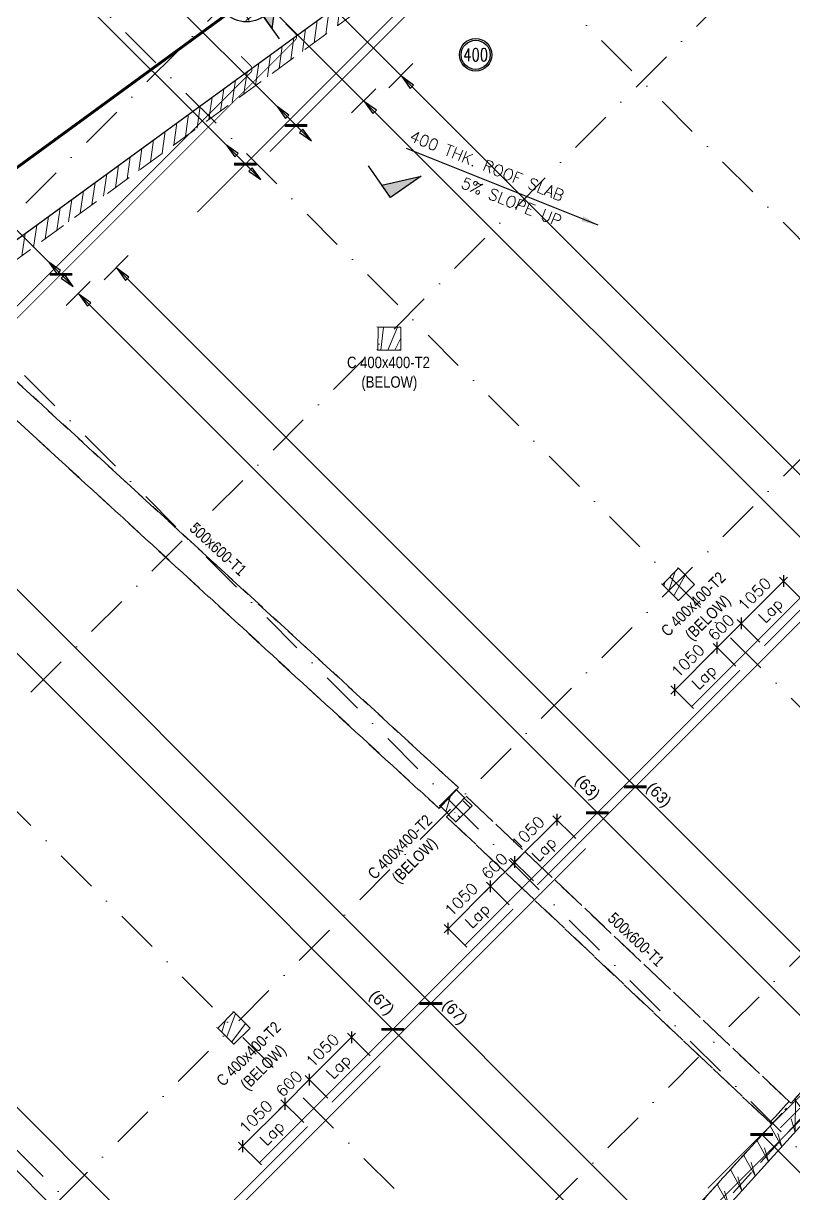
# Model space of a CAD drawing. Extents: x 660761725 to 1323371458, y 2734871439 to 5470067957.
# Drawn here: x 661326949 to 661340450, y 2735047878 to 2735068390 of the extents above; entities that cross this region are included whole.
import ezdxf
from ezdxf.enums import TextEntityAlignment as Align

# ---------------------------------------------------------------- set-up
doc = ezdxf.new("R2010")
doc.units = 0
for name, pattern in [('AXES', [1.95, 1.2, -0.25, 0.25, -0.25]), ('CENTER2', [28.575000000000003, 19.05, -3.175, 3.175, -3.175]), ('Hidden', [714.375, 476.25, -238.125]), ('sbp_axis_short', [10, 5, -2.5, 0, -2.5])]:
    doc.linetypes.add(name, pattern=pattern)
doc.layers.add('A-DETL', color=5, linetype='Continuous', lineweight=9, true_color=0x0000ff)
for name, color, linetype, lineweight in [('A-FLOR-PATT', 7, 'Continuous', 15), ('A-ROOF', 7, 'Continuous', 15), ('A-WALL', 7, 'Continuous', 15), ('S-ARROW', 8, 'Continuous', 13), ('S-BEAM', 7, 'Continuous', 15), ('S-BEAM-IDEN', 2, 'Continuous', 9), ('S-COLS-IDEN', 7, 'Continuous', 9), ('S-GRID', 7, 'Continuous', 9), ('S-MATCH LNE', 5, 'CENTER2', 40)]:
    doc.layers.add(name, color=color, linetype=linetype, lineweight=lineweight)
for name, color, linetype in [('S-AXIS', 20, 'AXES'), ('S-IDEN', 221, 'Continuous'), ('S-LEVEL', 3, 'Continuous'), ('S-RBAR-T16', 201, 'Continuous'), ('S-RBAR-T20', 10, 'Continuous'), ('S-RDIMO', 8, 'Continuous'), ('S-SCEL-INDT', 222, 'Continuous'), ('S-TXT', 3, 'Continuous')]:
    doc.layers.add(name, color=color, linetype=linetype)
doc.styles.add('08437-0000-2-020-000R-0511-00$0$ROMANS', font='ROMANS.shx', dxfattribs={"width": 0.75})
doc.styles.add('Arial Narrow_1', font='ARIALN.TTF', dxfattribs={"height": 199.9999999999998})
doc.styles.add('ROMANS', font='romans.shx')
doc.styles.add('ROMANT', font='romant')
doc.dimstyles.new('S-DIMI-100', dxfattribs={"dimscale": 100, "dimtxt": 2, "dimasz": 1.5, "dimexe": 1, "dimexo": 1, "dimgap": 1, "dimtad": 1, "dimdec": 0, "dimzin": 12, "dimdsep": 46, "dimtxsty": 'ROMANS', "dimblk": 'ARCHTICK', "dimcen": 0.09, "dimdle": 1, "dimclrd": 8, "dimclre": 8, "dimclrt": 4, "dimadec": 0, "dimazin": 3, "dimtfac": 1, "dimtdec": 0, "dimtix": 1, "dimtmove": 1, "dimatfit": 3, "dimtolj": 1, "dimtzin": 0, "dimarcsym": 0})
doc.dimstyles.new('S-DIMI-20', dxfattribs={"dimscale": 20, "dimtxt": 2, "dimasz": 1.5, "dimexe": 1, "dimexo": 1, "dimgap": 1, "dimtad": 1, "dimdec": 0, "dimzin": 12, "dimdsep": 46, "dimtxsty": 'ROMANS', "dimblk": 'ARCHTICK', "dimcen": 0.09, "dimdle": 1, "dimclrd": 8, "dimclre": 8, "dimclrt": 4, "dimadec": 0, "dimazin": 3, "dimtfac": 1, "dimtdec": 0, "dimtix": 1, "dimtmove": 1, "dimatfit": 3, "dimtolj": 1, "dimtzin": 0, "dimarcsym": 0})
pattern_1 = [(74.99999999999999, (0, 0), (-153.3407249233896, 41.08752341002518), [])]

# ---------------------------------------------------------------- blocks, each defined once
blk = doc.blocks.new('I am… All Range.')
at = {"layer": 'S-GRID', "color": 8, "linetype": 'sbp_axis_short', "lineweight": 13, "ltscale": 150}
for p, q in [((662613679.1571203, 2734523360.248725), (662679782.7279356, 2734589463.81954)), ((662618010.1861551, 2734519029.21969), (662684113.7569702, 2734585132.790505)), ((662622712.44625, 2734514326.959595), (662688816.0170653, 2734580430.53041)), ((662627061.1529542, 2734509978.252891), (662693164.7237693, 2734576081.823706)), ((662656650.5753036, 2734569695.938403), (662679193.2130787, 2734547153.300627)), ((662652549.4973798, 2734565594.860479), (662675093.4908426, 2734543051.956323)), ((662638694.7375193, 2734563892.988339), (662667314.0845935, 2734535273.641264)), ((662648660.6112016, 2734561705.974301), (662671204.6017749, 2734539163.067255)), ((662635724.8890384, 2734560923.139858), (662664344.2237372, 2734532303.805159))]:
    blk.add_line(p, q, dxfattribs=at)
blk = doc.blocks.new('*U1143')
at = {"layer": 'S-SCEL-INDT'}
h = blk.add_hatch(color=256, dxfattribs=at)
edge = h.paths.add_edge_path()
edge.add_line((7.000001906104444, 2.263283386128023e-05), (10.50000190576247, 3.394924715394154e-05))
edge.add_line((10.50000190576247, 3.394924715394154e-05), (-2.921335544670001e-05, 9.624999999075953))
edge.add_line((-2.921335544670001e-05, 9.624999999075953), (-10.49999809220753, -3.394923260202631e-05))
edge.add_line((-10.49999809220753, -3.394923260202631e-05), (-6.999998092549504, -2.263281203340739e-05))
edge.add_arc((1.90677747013979e-06, 1.091277068709939e-11), 6.999999999363562, 0.00018525217620890544, 180.0001852521762, ccw=False)
at = {"layer": 'S-SCEL-INDT', "color": 2, "linetype": 'Continuous'}
blk.add_line((-6.999999999228748, 4.272327350918204e-05), (6.999999999228748, -4.272327350918204e-05), dxfattribs=at)
at = {"layer": 'S-SCEL-INDT'}
blk.add_line((13.40845287412958, 4.901550710201263e-05), (7.000001906104444, 2.263283386128023e-05), dxfattribs=at)
blk.add_lwpolyline([(7.000001906104444, 2.263283386128023e-05), (10.50000190576247, 3.394924715394154e-05), (-2.921335544670001e-05, 9.624999999075953), (-10.49999809220753, -3.394923260202631e-05), (-6.999998092549504, -2.263281203340739e-05, -0.9999999999999999)], format="xyb", close=True, dxfattribs=at)
for centre, radius in [((0, 0), 6.999999999370188), ((0, -1.906788384076208e-06), 6.99999999936)]:
    blk.add_circle(centre, radius, dxfattribs=at)
at = {"layer": 'S-SCEL-INDT', "linetype": 'Continuous', "style": 'ROMANT', "flags": 8}
for rotation, p in [(359.9998251523294, (-9.533905540592968e-07, 3.499999999687137)), (0.0001748476705820678, (9.533905540592968e-07, 3.499943417606119))]:
    blk.add_attdef('01', text='', height=4, rotation=rotation, dxfattribs=at).set_placement(p, align=Align.MIDDLE_CENTER)
at = {"layer": 'S-SCEL-INDT', "color": 3, "linetype": 'Continuous', "style": 'ROMANS', "flags": 8}
for rotation, p in [(359.9998251523294, (0, -2.974065839854546)), (0.0001748476705820678, (0, -2.97412474701559))]:
    blk.add_attdef('-', text='', height=2, rotation=rotation, dxfattribs=at).set_placement(p, align=Align.MIDDLE_CENTER)
blk = doc.blocks.new('*U1141')
at = {"layer": 'S-SCEL-INDT'}
blk.add_line((-1.598034076772778e-05, -9.017526509425661), (-4.236298395894313e-05, 0), dxfattribs=at)
blk.add_lwpolyline([(-1.598034251388655e-05, -9.017526509426535), (-2.729673832266011e-05, -5.517526509764139), (8.74998401881464, -9.017498218424205), (-1.598034251388655e-05, -9.017526509426535)], dxfattribs=at)
blk.add_solid([(8.749984018815223, -9.017498218424496), (-1.598034076772778e-05, -9.017526509423043), (4.374978361036412, -7.267512364094754), (-2.729674239717861e-05, -5.517526509763265)], dxfattribs=at)
blk = doc.blocks.new('I am… Limitless.')
at = {"layer": 'S-SCEL-INDT', "xscale": 75.00000000000088, "yscale": 75.00000000000088, "zscale": 75.00000000000088, "rotation": 34.99983223508811}
blk.add_blockref('*U1141', (662370656.8808849, 2734562197.105695), dxfattribs=at)
at = {"layer": 'S-TXT', "color": 134}
ref = blk.add_blockref('*U1143', (662368520.6147155, 2734565246.78983), dxfattribs=dict(at, xscale=75.00000000000003, yscale=75.00000000000003, zscale=75.00000000000003, rotation=304.9491279412351))
ref.add_attrib('-', '0502564', dxfattribs={"layer": 'S-SCEL-INDT', "color": 3, "linetype": 'Continuous', "height": 150, "rotation": 304.9492993235597, "style": 'ROMANS'}).set_placement((662368337.7816628, 2734565119.010525), align=Align.MIDDLE_CENTER)
ref.add_attrib('01', '5', dxfattribs={"layer": 'S-SCEL-INDT', "linetype": 'Continuous', "height": 300.0000000000001, "rotation": 304.9492993235597, "style": 'ROMANT'}).set_placement((662368735.7722884, 2734565397.160176), align=Align.MIDDLE_CENTER)
blk = doc.blocks.new('*U89')
at = {"layer": 'S-IDEN', "color": 8}
for radius in [3.8, 3.4]:
    blk.add_circle((0, 0), radius, dxfattribs=at)
at = {"layer": 'S-IDEN', "color": 4, "style": '08437-0000-2-020-000R-0511-00$0$ROMANS', "width": 0.75, "flags": 8}
blk.add_attdef('100', text='', height=3, dxfattribs=at).set_placement((0, 0), align=Align.MIDDLE_CENTER)
blk = doc.blocks.new('_ARCHTICK')
at = {"color": 0, "linetype": 'ByBlock', "const_width": 0.15}
blk.add_lwpolyline([(-0.5, -0.5), (0.5, 0.5)], dxfattribs=at)
blk = doc.blocks.new('*D147')
at = {"layer": 'S-RBAR-T16', "color": 8, "lineweight": -2, "transparency": 16777216}
for p, q in [((661332772.7271239, 2735050689.270722), (661331888.843424, 2735049805.387469)), ((661333029.103955, 2735050291.472369), (661332631.3057677, 2735050689.270758)), ((661332286.6418351, 2735049549.010249), (661331888.8434597, 2735049946.808825))]:
    blk.add_line(p, q, dxfattribs=at)
at = {"layer": 'S-RBAR-T16', "color": 8, "lineweight": -2, "transparency": 16777216, "xscale": 150, "yscale": 150, "zscale": 150}
for p, rotation in [((661332702.0164279, 2735050618.560061), 44.99998551098074), ((661331959.55412, 2735049876.098129), 224.9999855109808)]:
    blk.add_blockref('_ARCHTICK', p, dxfattribs=dict(at, rotation=rotation))
at = {"layer": 'S-RBAR-T16', "color": 4, "transparency": 16777216, "char_height": 200, "attachment_point": 5, "rotation": 44.999985510980764, "style": 'ROMANS'}
for s, insert in [('\\A1;1050', (661332189.3639535, 2735050388.750488)), ('\\A1;Lap', (661332495.7768145, 2735050082.337471))]:
    blk.add_mtext(s, dxfattribs=dict(at, insert=insert))
blk = doc.blocks.new('*D148')
at = {"layer": 'S-RBAR-T16', "color": 8, "lineweight": -2, "transparency": 16777216}
for p, q in [((661331606.0009364, 2735049522.544532), (661330722.117236, 2735048638.661279)), ((661331862.3777668, 2735049124.74618), (661331464.57958, 2735049522.544567)), ((661331119.915647, 2735048382.284059), (661330722.1172718, 2735048780.082635))]:
    blk.add_line(p, q, dxfattribs=at)
at = {"layer": 'S-RBAR-T16', "color": 8, "lineweight": -2, "transparency": 16777216, "xscale": 150, "yscale": 150, "zscale": 150}
for p, rotation in [((661331535.2902402, 2735049451.833871), 44.99998551098074), ((661330792.827932, 2735048709.371939), 224.9999855109808)]:
    blk.add_blockref('_ARCHTICK', p, dxfattribs=dict(at, rotation=rotation))
at = {"layer": 'S-RBAR-T16', "color": 4, "transparency": 16777216, "char_height": 200, "attachment_point": 5, "rotation": 44.999985510980764, "style": 'ROMANS'}
for s, insert in [('\\A1;1050', (661331022.6377658, 2735049222.024298)), ('\\A1;Lap', (661331329.0506268, 2735048915.611281))]:
    blk.add_mtext(s, dxfattribs=dict(at, insert=insert))
blk = doc.blocks.new('*D149')
at = {"layer": 'S-RBAR-T16', "color": 8, "lineweight": -2, "transparency": 16777216}
for p, q in [((661332286.6418351, 2735049549.010249), (661331888.8435671, 2735049946.808718)), ((661331959.5542274, 2735049876.098022), (661332065.6202714, 2735049982.164012)), ((661331959.5542274, 2735049876.098022), (661331535.2900512, 2735049451.83406)), ((661331862.3777668, 2735049124.74618), (661331464.579391, 2735049522.544756)), ((661331535.2900512, 2735049451.83406), (661331429.2240074, 2735049345.76807))]:
    blk.add_line(p, q, dxfattribs=at)
at = {"layer": 'S-RBAR-T16', "color": 8, "lineweight": -2, "transparency": 16777216, "xscale": 150, "yscale": 150, "zscale": 150}
for p, rotation in [((661331959.5542274, 2735049876.098022), 224.9999855109808), ((661331535.2900512, 2735049451.83406), 44.99998551098076)]:
    blk.add_blockref('_ARCHTICK', p, dxfattribs=dict(at, rotation=rotation))
at = {"layer": 'S-RBAR-T16', "color": 4, "transparency": 16777216, "insert": (661331606.000819, 2735049805.387433), "char_height": 200, "attachment_point": 5, "rotation": 44.999985510980764, "style": 'ROMANS'}
blk.add_mtext('\\A1;600', dxfattribs=at)
blk = doc.blocks.new('*D169')
at = {"layer": 'S-RBAR-T16', "color": 8, "lineweight": -2, "transparency": 16777216}
for p, q in [((661336373.7899202, 2735054501.89228), (661335489.9062198, 2735053618.009027)), ((661336630.1667514, 2735054104.093927), (661336232.3685639, 2735054501.892316)), ((661335887.7046309, 2735053361.631806), (661335489.9062555, 2735053759.430383))]:
    blk.add_line(p, q, dxfattribs=at)
at = {"layer": 'S-RBAR-T16', "color": 8, "lineweight": -2, "transparency": 16777216, "xscale": 150, "yscale": 150, "zscale": 150}
for p, rotation in [((661336303.0792242, 2735054431.18162), 44.99998551098074), ((661335560.6169158, 2735053688.719687), 224.9999855109808)]:
    blk.add_blockref('_ARCHTICK', p, dxfattribs=dict(at, rotation=rotation))
at = {"layer": 'S-RBAR-T16', "color": 4, "transparency": 16777216, "char_height": 200, "attachment_point": 5, "rotation": 44.999985510980764, "style": 'ROMANS'}
for s, insert in [('\\A1;1050', (661335790.4267493, 2735054201.372046)), ('\\A1;Lap', (661336096.8396103, 2735053894.959029))]:
    blk.add_mtext(s, dxfattribs=dict(at, insert=insert))
blk = doc.blocks.new('*D170')
at = {"layer": 'S-RBAR-T16', "color": 8, "lineweight": -2, "transparency": 16777216}
for p, q in [((661335207.063732, 2735053335.16609), (661334323.1800321, 2735052451.282837)), ((661335463.4405633, 2735052937.367737), (661335065.6423757, 2735053335.166126)), ((661334720.9784435, 2735052194.905617), (661334323.1800678, 2735052592.704194))]:
    blk.add_line(p, q, dxfattribs=at)
at = {"layer": 'S-RBAR-T16', "color": 8, "lineweight": -2, "transparency": 16777216, "xscale": 150, "yscale": 150, "zscale": 150}
for p, rotation in [((661335136.353036, 2735053264.45543), 44.99998551098074), ((661334393.8907281, 2735052521.993498), 224.9999855109808)]:
    blk.add_blockref('_ARCHTICK', p, dxfattribs=dict(at, rotation=rotation))
at = {"layer": 'S-RBAR-T16', "color": 4, "transparency": 16777216, "char_height": 200, "attachment_point": 5, "rotation": 44.999985510980764, "style": 'ROMANS'}
for s, insert in [('\\A1;1050', (661334623.7005616, 2735053034.645856)), ('\\A1;Lap', (661334930.1134226, 2735052728.23284))]:
    blk.add_mtext(s, dxfattribs=dict(at, insert=insert))
blk = doc.blocks.new('*D171')
at = {"layer": 'S-RBAR-T16', "color": 8, "lineweight": -2, "transparency": 16777216}
for p, q in [((661335560.6170237, 2735053688.719579), (661335136.352848, 2735053264.455618)), ((661335887.7046309, 2735053361.631806), (661335489.9063635, 2735053759.430275)), ((661335560.6170237, 2735053688.719579), (661335666.6830678, 2735053794.785569)), ((661335136.352848, 2735053264.455618), (661335030.2868042, 2735053158.389627)), ((661335463.4405633, 2735052937.367737), (661335065.6421878, 2735053335.166314))]:
    blk.add_line(p, q, dxfattribs=at)
at = {"layer": 'S-RBAR-T16', "color": 8, "lineweight": -2, "transparency": 16777216, "xscale": 150, "yscale": 150, "zscale": 150}
for p, rotation in [((661335560.6170237, 2735053688.719579), 224.9999855109808), ((661335136.352848, 2735053264.455618), 44.99998551098076)]:
    blk.add_blockref('_ARCHTICK', p, dxfattribs=dict(at, rotation=rotation))
at = {"layer": 'S-RBAR-T16', "color": 4, "transparency": 16777216, "insert": (661335207.0636152, 2735053618.008991), "char_height": 200, "attachment_point": 5, "rotation": 44.999985510980764, "style": 'ROMANS'}
blk.add_mtext('\\A1;600', dxfattribs=at)
blk = doc.blocks.new('*D172')
at = {"layer": 'S-RBAR-T16', "color": 8, "lineweight": -2, "transparency": 16777216}
for p, q in [((661340345.7615633, 2735058685.422666), (661339461.8778634, 2735057801.539413)), ((661340602.1383945, 2735058287.624313), (661340204.3402071, 2735058685.422702)), ((661339859.6762745, 2735057545.162193), (661339461.8778992, 2735057942.960769))]:
    blk.add_line(p, q, dxfattribs=at)
at = {"layer": 'S-RBAR-T16', "color": 8, "lineweight": -2, "transparency": 16777216, "xscale": 150, "yscale": 150, "zscale": 150}
for p, rotation in [((661340275.0508673, 2735058614.712006), 44.99998551098074), ((661339532.5885594, 2735057872.250073), 224.9999855109808)]:
    blk.add_blockref('_ARCHTICK', p, dxfattribs=dict(at, rotation=rotation))
at = {"layer": 'S-RBAR-T16', "color": 4, "transparency": 16777216, "char_height": 200, "attachment_point": 5, "rotation": 44.999985510980764, "style": 'ROMANS'}
for s, insert in [('\\A1;1050', (661339762.3983929, 2735058384.902432)), ('\\A1;Lap', (661340068.8112539, 2735058078.489415))]:
    blk.add_mtext(s, dxfattribs=dict(at, insert=insert))
blk = doc.blocks.new('*D173')
at = {"layer": 'S-RBAR-T16', "color": 8, "lineweight": -2, "transparency": 16777216}
for p, q in [((661339179.0353763, 2735057518.696476), (661338295.1516759, 2735056634.813223)), ((661339435.412207, 2735057120.898124), (661339037.6140201, 2735057518.696512)), ((661338692.9500867, 2735056378.436003), (661338295.1517117, 2735056776.234579))]:
    blk.add_line(p, q, dxfattribs=at)
at = {"layer": 'S-RBAR-T16', "color": 8, "lineweight": -2, "transparency": 16777216, "xscale": 150, "yscale": 150, "zscale": 150}
for p, rotation in [((661339108.3246803, 2735057447.985816), 44.99998551098074), ((661338365.8623719, 2735056705.523883), 224.9999855109808)]:
    blk.add_blockref('_ARCHTICK', p, dxfattribs=dict(at, rotation=rotation))
at = {"layer": 'S-RBAR-T16', "color": 4, "transparency": 16777216, "char_height": 200, "attachment_point": 5, "rotation": 44.999985510980764, "style": 'ROMANS'}
for s, insert in [('\\A1;1050', (661338595.6722059, 2735057218.176242)), ('\\A1;Lap', (661338902.0850669, 2735056911.763225))]:
    blk.add_mtext(s, dxfattribs=dict(at, insert=insert))
blk = doc.blocks.new('*D174')
at = {"layer": 'S-RBAR-T16', "color": 8, "lineweight": -2, "transparency": 16777216}
for p, q in [((661339859.6762745, 2735057545.162193), (661339461.8780068, 2735057942.960662)), ((661339532.588667, 2735057872.249966), (661339638.6547111, 2735057978.315956)), ((661339532.588667, 2735057872.249966), (661339108.3244914, 2735057447.986005)), ((661339435.412207, 2735057120.898124), (661339037.6138312, 2735057518.696701)), ((661339108.3244914, 2735057447.986005), (661339002.2584473, 2735057341.920014))]:
    blk.add_line(p, q, dxfattribs=at)
at = {"layer": 'S-RBAR-T16', "color": 8, "lineweight": -2, "transparency": 16777216, "xscale": 150, "yscale": 150, "zscale": 150}
for p, rotation in [((661339532.588667, 2735057872.249966), 224.9999855109808), ((661339108.3244914, 2735057447.986005), 44.99998551098076)]:
    blk.add_blockref('_ARCHTICK', p, dxfattribs=dict(at, rotation=rotation))
at = {"layer": 'S-RBAR-T16', "color": 4, "transparency": 16777216, "insert": (661339179.0352588, 2735057801.539377), "char_height": 200, "attachment_point": 5, "rotation": 44.999985510980764, "style": 'ROMANS'}
blk.add_mtext('\\A1;600', dxfattribs=at)
blk = doc.blocks.new('cadf_04')
at = {"color": 8, "const_width": 0.5000000000000002}
blk.add_lwpolyline([(1.414213560521603, 1.414213564246893), (-1.414213556796312, -1.414213556796312)], dxfattribs=at)
blk = doc.blocks.new('CADF_02')
at = {"color": 0}
blk.add_lwpolyline([(0, 0), (2.5, -0.4166666679084301), (2.5, 0.4166666679084301)], close=True, dxfattribs=at)
blk = doc.blocks.new('cadf_03')
at = {"color": 8}
blk.add_lwpolyline([(-3.725290298461914e-09, 2.99999999627471), (3.725290298461914e-09, -3.000000007450581)], dxfattribs=at)
blk.add_blockref('CADF_02', (0.2513523101806641, 0), dxfattribs=at)
blk = doc.blocks.new('I am… Atomic.')
at = {"layer": 'A-FLOR-PATT', "transparency": 33554600}
h = blk.add_hatch(dxfattribs=at)
h.set_pattern_fill('ANSI31', color=8, scale=50, angle=30, style=0)
h.set_pattern_definition(pattern_1)
edge = h.paths.add_edge_path()
edge.add_line((662389967.6433319, 2734579123.010657), (662390007.8012236, 2734579503.468677))
edge.add_line((662342114.705975, 2734544592.546931), (662390007.8012234, 2734579503.468677))
edge.add_line((662363195.8073889, 2734559608.047176), (662389967.7690635, 2734579123.040917))
edge.add_line((662362417.6524743, 2734559040.823584), (662363719.8899552, 2734559990.06879))
edge.add_line((662346720.4841449, 2734547598.623516), (662362783.6519626, 2734559307.613063))
edge.add_line((662345821.5310795, 2734546943.346041), (662347578.010761, 2734548223.703842))
edge.add_line((662342292.6126368, 2734544370.997322), (662346307.4227723, 2734547297.529027))
edge.add_line((662325865.2845687, 2734528370.671522), (662342114.6925843, 2734544592.5523))
edge.add_line((662340490.7204528, 2734542572.157625), (662342149.9785906, 2734544228.604904))
edge.add_line((662339422.0417168, 2734541505.28928), (662341320.3495216, 2734543400.381265))
edge.add_line((662336597.6306283, 2734538685.662872), (662340136.8031961, 2734542218.839921))
edge.add_line((662332705.8949801, 2734534800.520002), (662336243.7133716, 2734538332.345168))
edge.add_line((662332253.0745114, 2734534348.466631), (662332782.9359009, 2734534877.430412))
edge.add_line((662326312.3910785, 2734528417.846987), (662332351.9776915, 2734534447.202265))
edge.add_line((662325865.2845687, 2734528370.671522), (662326312.3910785, 2734528417.846987))
h = blk.add_hatch(dxfattribs=at)
h.set_pattern_fill('ANSI31', color=8, scale=50, angle=30, style=0)
h.set_pattern_definition(pattern_1)
edge = h.paths.add_edge_path()
edge.add_line((662389967.6433319, 2734579123.010657), (662390007.8012236, 2734579503.468677))
edge.add_line((662390178.8400514, 2734578972.951882), (662393574.2351673, 2734576558.543434))
edge.add_line((662390389.9110394, 2734578822.862847), (662389967.7690635, 2734579123.040917))
edge.add_line((662401600.1085552, 2734571260.373601), (662390007.8012234, 2734579503.468677))
edge.add_line((662401045.2346829, 2734570742.112331), (662400996.5411683, 2734571280.666277))
edge.add_line((662400996.5411683, 2734571280.666277), (662391834.41239, 2734577795.702194))
edge.add_line((662401631.7932035, 2734570909.939), (662401600.1085552, 2734571260.373601))
edge.add_line((662398386.0115408, 2734568087.393885), (662401045.2346829, 2734570742.112331))
edge.add_line((662378065.801715, 2734545768.423274), (662383150.2610395, 2734551353.010825))
edge.add_line((662383150.2610395, 2734551353.010825), (662388234.7203641, 2734556937.598375))
edge.add_line((662388234.7203641, 2734556937.598375), (662393319.1796887, 2734562522.185926))
edge.add_line((662393319.1796887, 2734562522.185926), (662398403.6390133, 2734568106.773477))
edge.add_line((662377177.0145457, 2734544792.211362), (662378389.7704264, 2734546124.258873))
edge.add_line((662345219.5168241, 2734509691.243385), (662350637.7770958, 2734515642.46591))
edge.add_line((662350637.7770958, 2734515642.46591), (662356056.0373675, 2734521593.688435))
edge.add_line((662356056.0373675, 2734521593.688435), (662361474.2976393, 2734527544.91096))
edge.add_line((662361474.2976393, 2734527544.91096), (662366892.5579109, 2734533496.133485))
edge.add_line((662366892.5579109, 2734533496.133485), (662372310.8181826, 2734539447.35601))
edge.add_line((662372310.8181826, 2734539447.35601), (662377729.0784543, 2734545398.578536))
edge.add_line((662345267.5598451, 2734509156.384884), (662400082.3408674, 2734569362.972085))
edge.add_line((662401418.6805061, 2734570690.601139), (662400941.3227103, 2734570214.051982))
edge.add_line((662400082.3408674, 2734569362.972085), (662401631.7932035, 2734570909.939))
h = blk.add_hatch(dxfattribs=at)
h.set_pattern_fill('ANSI31', color=8, scale=50, angle=30, style=0)
h.set_pattern_definition(pattern_1)
edge = h.paths.add_edge_path()
edge.add_line((662345468.2720397, 2734510142.524049), (662345661.1307589, 2734509588.669044))
edge.add_line((662345219.5168241, 2734509691.243385), (662350637.7770958, 2734515642.46591))
edge.add_line((662350637.7770958, 2734515642.46591), (662356056.0373675, 2734521593.688435))
edge.add_line((662356056.0373675, 2734521593.688435), (662361474.2976393, 2734527544.91096))
edge.add_line((662361474.2976393, 2734527544.91096), (662366892.5579109, 2734533496.133485))
edge.add_line((662366892.5579109, 2734533496.133485), (662372310.8181826, 2734539447.35601))
edge.add_line((662372310.8181826, 2734539447.35601), (662377729.0784543, 2734545398.578536))
edge.add_line((662345267.5598451, 2734509156.384884), (662400082.3408674, 2734569362.972085))
h = blk.add_hatch(dxfattribs=at)
h.set_pattern_fill('ANSI31', color=8, scale=50, angle=30, style=0)
h.set_pattern_definition(pattern_1)
h.paths.add_polyline_path([(662370826.2142216, 2734559369.155134), (662370825.8831962, 2734558969.219843), (662371225.4797841, 2734558969.211851), (662371225.8108094, 2734559369.147142)])
h = blk.add_hatch(dxfattribs=at)
h.set_pattern_fill('ANSI31', color=8, scale=50, angle=30, style=0)
h.set_pattern_definition(pattern_1)
h.paths.add_polyline_path([(662376092.5556102, 2734554579.207211), (662376375.3471375, 2734554861.998516), (662376093.0237507, 2734555144.801123), (662375810.2322234, 2734554862.009818)])
h = blk.add_hatch(dxfattribs=at)
h.set_pattern_fill('ANSI31', color=8, scale=50, angle=30, style=0)
h.set_pattern_definition(pattern_1)
edge = h.paths.add_edge_path()
edge.add_line((662371926.8533133, 2734550966.182778), (662372065.7639297, 2734550827.036373))
edge.add_line((662372474.407901, 2734550978.925), (662372338.192333, 2734551115.137327))
edge.add_line((662372191.5936273, 2734550696.142808), (662372474.407901, 2734550978.925))
edge.add_line((662372063.3210325, 2734550824.412352), (662372191.5936273, 2734550696.142808))
edge.add_line((662372340.6352302, 2734551117.761348), (662372200.1315907, 2734551258.503481))
edge.add_line((662372191.2792495, 2734551262.050243), (662371908.4532987, 2734550979.27273))
edge.add_line((662371908.4532987, 2734550979.27273), (662371924.2957666, 2734550963.430622))
edge.add_line((662372195.093523, 2734551258.236056), (662372191.2792495, 2734551262.050243))
edge.add_line((662372196.6414944, 2734551259.901816), (662372200.1315907, 2734551258.503481))
h = blk.add_hatch(dxfattribs=at)
h.set_pattern_fill('ANSI31', color=8, scale=50, angle=30, style=0)
h.set_pattern_definition(pattern_1)
h.paths.add_polyline_path([(662368018.2940872, 2734547083.271142), (662368300.617474, 2734546800.468535), (662368583.4090011, 2734547083.25984), (662368301.0856143, 2734547366.062447)])
at = {"layer": 'S-BEAM', "lineweight": 5}
blk.add_hatch(color=8, dxfattribs=at).paths.add_polyline_path([(662371899.9704006, 2734550943.067712), (662371903.0676237, 2734550940.222703), (662372018.2211616, 2734551065.585221), (662372015.1426367, 2734551068.450587)])
at = {"layer": 'A-DETL', "color": 8, "linetype": 'Hidden', "lineweight": 9}
for p, q in [((662363195.8073889, 2734559608.047176), (662389967.7690635, 2734579123.040917)), ((662399013.4511831, 2734568320.204953), (662345232.817815, 2734509249.488402)), ((662372234.2539611, 2734551300.868278), (662363186.6305295, 2734559611.723959)), ((662363195.8073889, 2734559608.047176), (662372236.6545292, 2734551303.448162)), ((662362774.8606566, 2734559311.135371), (662371896.0618048, 2734550932.693568)), ((662371898.3623265, 2734550935.165932), (662362783.6519626, 2734559307.613063)), ((662370805.2642705, 2734559377.548901), (662370826.2142216, 2734559369.155134)), ((662370826.2142216, 2734559369.155134), (662370825.8831962, 2734558969.219843)), ((662371225.8108094, 2734559369.147142), (662370826.2142216, 2734559369.155134)), ((662371205.6680832, 2734559377.217488), (662371225.6871084, 2734559369.196704)), ((662371225.4797841, 2734558969.211851), (662371225.8108094, 2734559369.147142)), ((662370805.2562692, 2734558977.484188), (662370825.8831962, 2734558969.219843)), ((662370825.8831962, 2734558969.219843), (662371225.4797841, 2734558969.211851)), ((662371225.3560832, 2734558969.261413), (662371205.660082, 2734558977.152775)), ((662376093.0237507, 2734555144.801123), (662375810.2322234, 2734554862.009818)), ((662376072.4154742, 2734555153.057996), (662376093.0237507, 2734555144.801123)), ((662376375.3471375, 2734554861.998516), (662376093.0237507, 2734555144.801123)), ((662375789.2815652, 2734554870.403869), (662375810.2322234, 2734554862.009818)), ((662375810.2322234, 2734554862.009818), (662376092.5556102, 2734554579.207211)), ((662376092.5556102, 2734554579.207211), (662376375.3471375, 2734554861.998516)), ((662376375.2304256, 2734554862.045278), (662376355.5380677, 2734554869.93518)), ((662376072.4041587, 2734554587.281053), (662376092.4388983, 2734554579.253973)), ((662372191.2792495, 2734551262.050243), (662371908.4532987, 2734550979.27273)), ((662372236.6545292, 2734551303.448162), (662372018.2032822, 2734551065.630939)), ((662372200.1315907, 2734551258.503481), (662372142.4836847, 2734551200.85562)), ((662372179.5217801, 2734551266.760969), (662372191.2792495, 2734551262.050243)), ((662372195.093523, 2734551258.236056), (662372191.2792495, 2734551262.050243)), ((662372196.6414944, 2734551259.901816), (662372200.1315907, 2734551258.503481)), ((662372340.6352302, 2734551117.761348), (662372200.1315907, 2734551258.503481)), ((662372234.2539611, 2734551300.868278), (662372236.6545292, 2734551303.448162)), ((662372028.8346336, 2734550787.97891), (662372372.3963819, 2734551151.358075)), ((662372474.407901, 2734550978.925), (662372338.192333, 2734551115.137327)), ((662372372.3963819, 2734551151.358075), (662372369.9076654, 2734551148.681896)), ((662378030.5586636, 2734545796.742826), (662372369.9076654, 2734551148.681896)), ((662372372.3963819, 2734551151.358075), (662378065.801715, 2734545768.423274)), ((662371898.3623265, 2734550935.165932), (662371896.0618048, 2734550932.693568)), ((662371896.1512362, 2734550932.790927), (662371898.316561, 2734550935.14822)), ((662371896.3878713, 2734550984.106842), (662371908.4532987, 2734550979.27273)), ((662371903.0206445, 2734550940.237216), (662371898.3623265, 2734550935.165932)), ((662371908.4532987, 2734550979.27273), (662371924.2957666, 2734550963.430622)), ((662371926.8533133, 2734550966.182778), (662372065.7639297, 2734550827.036373)), ((662372191.5936273, 2734550696.142808), (662372474.407901, 2734550978.925)), ((662372474.407901, 2734550978.925), (662372462.6443737, 2734550983.638153)), ((662372026.4536644, 2734550785.418594), (662372028.8346336, 2734550787.97891)), ((662372028.8286595, 2734550787.930572), (662372026.4536644, 2734550785.418594)), ((662372026.4536644, 2734550785.418594), (662377695.3699126, 2734545425.665033)), ((662377729.0784543, 2734545398.578536), (662372028.8346336, 2734550787.97891)), ((662372063.3210325, 2734550824.412352), (662372191.5936273, 2734550696.142808)), ((662372179.5104647, 2734550700.984025), (662372191.5936273, 2734550696.142808)), ((662368301.0856143, 2734547366.062447), (662368018.2940872, 2734547083.271142)), ((662368280.4742672, 2734547374.32055), (662368301.0856143, 2734547366.062447)), ((662368583.4090011, 2734547083.25984), (662368301.0856143, 2734547366.062447)), ((662367997.3403584, 2734547091.666423), (662368018.2940872, 2734547083.271142)), ((662368018.2940872, 2734547083.271142), (662368300.617474, 2734546800.468535)), ((662368300.617474, 2734546800.468535), (662368583.4090011, 2734547083.25984)), ((662368583.2922894, 2734547083.306602), (662368563.5968608, 2734547091.197734)), ((662368280.4629518, 2734546808.543607), (662368300.5007621, 2734546800.515296))]:
    blk.add_line(p, q, dxfattribs=at)
at = {"layer": 'A-DETL', "color": 8, "linetype": 'Hidden', "lineweight": 9, "flags": 128}
for points in [[(662378065.801715, 2734545768.423274), (662383150.2610395, 2734551353.010825), (662388234.7203641, 2734556937.598375), (662393319.1796887, 2734562522.185926), (662398403.6390133, 2734568106.773477)], [(662378030.5586636, 2734545796.742826), (662377982.6745564, 2734545743.731713), (662377934.790449, 2734545690.7206), (662377886.9063418, 2734545637.709486), (662377839.0222344, 2734545584.698373), (662377791.1381272, 2734545531.68726), (662377743.2540199, 2734545478.676146), (662377695.3699126, 2734545425.665033)], [(662378065.801715, 2734545768.423274), (662378054.0540313, 2734545777.863125), (662378042.3063474, 2734545787.302976), (662378030.5586636, 2734545796.742826)], [(662345219.5168241, 2734509691.243385), (662350637.7770958, 2734515642.46591), (662356056.0373675, 2734521593.688435), (662361474.2976393, 2734527544.91096), (662366892.5579109, 2734533496.133485), (662372310.8181826, 2734539447.35601), (662377729.0784543, 2734545398.578536)], [(662377695.3699126, 2734545425.665033), (662377706.6060932, 2734545416.6362), (662377717.8422737, 2734545407.607368), (662377729.0784543, 2734545398.578536)]]:
    blk.add_lwpolyline(points, dxfattribs=at)
at = {"layer": 'A-ROOF', "color": 8, "lineweight": 13}
for p, q in [((662389680.6962347, 2734579264.969228), (662342118.9841868, 2734544586.677794)), ((662345267.5598451, 2734509156.384884), (662400082.3408674, 2734569362.972085))]:
    blk.add_line(p, q, dxfattribs=at)
at = {"layer": 'A-WALL', "color": 8, "lineweight": 13}
blk.add_line((662342114.705975, 2734544592.546931), (662390007.8012234, 2734579503.468677), dxfattribs=at)
at = {"layer": 'S-BEAM', "color": 8, "lineweight": 13}
for p, q in [((662372015.1426367, 2734551068.450587), (662371899.9704006, 2734550943.067712)), ((662371903.0676237, 2734550940.222703), (662372018.2211616, 2734551065.585221)), ((662372018.2211616, 2734551065.585221), (662372015.1426367, 2734551068.450587)), ((662371903.0335582, 2734550940.186093), (662371899.9363295, 2734550943.031096)), ((662371903.0676237, 2734550940.222703), (662371899.9704006, 2734550943.067712))]:
    blk.add_line(p, q, dxfattribs=at)
at = {"layer": 'S-MATCH LNE', "ltscale": 50, "const_width": 50}
blk.add_lwpolyline([(662361713.0110677, 2734560133.682059), (662392634.5624754, 2734582718.491432)], dxfattribs=at)
at = {"layer": 'S-LEVEL', "xscale": 74.99999999999999, "yscale": 75.00000001090066, "zscale": 74.99999999999999}
blk.add_blockref('*U89', (662372537.9889698, 2734564144.474891), dxfattribs=at).add_auto_attribs({'100': '400'})
at = {"layer": 'S-BEAM-IDEN', "color": 8, "attachment_point": 1, "style": 'Arial Narrow_1'}
for insert, char_height, width, rotation in [((662367641.6067947, 2734555967.258139), 199.9999999999998, 1539.239999999998, 317.4325986719592), ((662374974.9249395, 2734549129.078041), 199.9999999999999, 1539.239999999999, 316.6069394098365)]:
    blk.add_mtext('500x600-T1', dxfattribs=dict(at, insert=insert, char_height=char_height, width=width, rotation=rotation))
at = {"layer": 'S-COLS-IDEN', "color": 8, "char_height": 199.9999999999998, "attachment_point": 1, "style": 'Arial Narrow_1'}
for s, insert, width in [('C 400x400-T2', (662370283.371943, 2734558852.742014), 1819.830624999998), ('(BELOW)', (662370534.7261096, 2734558508.78368), 1218.564999999999)]:
    blk.add_mtext(s, dxfattribs=dict(at, insert=insert, width=width))
at = {"layer": 'S-COLS-IDEN', "color": 8, "char_height": 199.9999999999998, "attachment_point": 1, "rotation": 44.99999999999995, "style": 'Arial Narrow_1'}
for s, insert, width in [('C 400x400-T2', (662375766.4355506, 2734554072.79057), 1819.830624999998), ('(BELOW)', (662376187.3850563, 2734554007.309536), 1218.564999999999), ('C 400x400-T2', (662370625.8973659, 2734549815.668537), 1819.830624999998), ('(BELOW)', (662371046.8468715, 2734549750.187503), 1218.564999999999), ('C 400x400-T2', (662367973.1445948, 2734546189.936835), 1819.830624999998), ('(BELOW)', (662368394.0941005, 2734546124.455801), 1218.564999999999)]:
    blk.add_mtext(s, dxfattribs=dict(at, insert=insert, width=width))
at = {"layer": 'S-TXT', "char_height": 200, "attachment_point": 1, "rotation": 338.1823885034527, "style": 'ROMANS'}
for s, insert in [('400 THK. ROOF SLAB', (662371435.8686528, 2734562825.874756)), ('5% SLOPE UP', (662372335.6909126, 2734562006.023348))]:
    blk.add_mtext(s, dxfattribs=dict(at, insert=insert))
at = {"layer": 'S-ARROW'}
blk.add_leader([(662374685.454355, 2734561159.197945), (662371327.2658646, 2734562503.575015)], dimstyle='S-DIMI-20', override={"dimasz": 15, "dimgap": 1, "dimtad": 0}, dxfattribs=at)

msp = doc.modelspace()

# ---------------------------------------------------------------- linework, layer by layer
at = {"layer": 'S-RBAR-T20', "const_width": 16}
for points in [[(661331270.8875194, 2735066142.695432), (661337288.4707639, 2735072160.278344, 0.4142135623730951), (661337288.4707673, 2735072282.961371), (661337124.7755519, 2735072446.656595)], [(661329998.3818148, 2735065081.748765), (661336507.9993145, 2735071591.365905, 0.4142135623730951), (661336507.9993179, 2735071714.048932), (661336344.3041025, 2735071877.744156)], [(661326432.9046326, 2735062816.441255), (661331711.4871756, 2735068095.023504, 0.4142135623730951), (661331711.487179, 2735068217.706531), (661331547.7919637, 2735068381.401755)], [(661325160.3989525, 2735061755.494612), (661330931.0157282, 2735067526.111066, 0.4142135623730951), (661330931.0157317, 2735067648.794093), (661330767.3205163, 2735067812.489317)], [(661338946.3390253, 2735047969.553778), (661345414.6725736, 2735054437.886962, 0.4142135623730951), (661345414.672577, 2735054560.569989), (661345250.9773618, 2735054724.265213)], [(661340218.8447052, 2735049030.500421), (661343263.8994663, 2735052075.555011, 0.4142135623730951), (661343263.8994697, 2735052198.238038), (661343100.2042545, 2735052361.933262)], [(661335451.6266251, 2735044050.577518), (661341101.474497, 2735049700.425072, 0.4142135623730951), (661341101.4745004, 2735049823.108099), (661340937.7792852, 2735049986.803323)]]:
    msp.add_lwpolyline(points, format="xyb", dxfattribs=at)
for points in [[(661339934.758935, 2735057478.82354), (661348266.3376222, 2735065810.401766)], [(661338662.2532305, 2735056417.876873), (661346998.2038997, 2735064753.827079)], [(661335958.4197432, 2735053290.925606), (661340778.6330141, 2735058111.138605)], [(661334685.9140632, 2735052229.978963), (661339510.4948436, 2735057054.559472)], [(661332357.3547952, 2735049478.301894), (661336806.6613706, 2735053927.608219)], [(661331084.8491149, 2735048417.355251), (661335534.1556907, 2735052866.661576)], [(661327364.6615864, 2735044274.050001), (661333205.5967314, 2735050114.984818)], [(661326092.1559061, 2735043213.103358), (661331933.0910516, 2735049054.038175)]]:
    msp.add_lwpolyline(points, dxfattribs=at)
at = {"layer": 'S-RDIMO'}
for p, q in [((661331396.428032, 2735066931.436269), (661326223.9326944, 2735072103.931909)), ((661330508.7129354, 2735066255.280186), (661325441.9970794, 2735071321.99634)), ((661327395.7365246, 2735064203.537151), (661322859.6372638, 2735068739.636678)), ((661345690.219685, 2735055350.403211), (661333565.421874, 2735067475.201693)), ((661331996.9101533, 2735066330.954115), (661331396.428032, 2735066931.436269)), ((661345036.7229353, 2735054908.465462), (661332911.9251359, 2735067033.263953)), ((661331109.1950574, 2735065654.798033), (661330508.7129356, 2735066255.280187)), ((661327820.0005797, 2735063779.273072), (661327395.7365246, 2735064203.537151)), ((661328574.7185389, 2735064109.726933), (661341724.2625207, 2735050960.18221)), ((661327908.3569078, 2735063654.924304), (661341057.9008895, 2735050505.37958)), ((661338244.4813567, 2735047056.137185), (661324246.4092709, 2735061054.210073)), ((661337579.3493364, 2735046602.564166), (661323581.2772425, 2735060600.637047)), ((661333917.6407255, 2735042305.032743), (661318968.6994219, 2735057253.974902)), ((661333257.9668777, 2735041856.917896), (661318309.0255727, 2735056805.860055)), ((661339890.8417695, 2735048914.056469), (661344918.3992714, 2735043886.498672))]:
    msp.add_line(p, q, dxfattribs=at)
for points in [[(661333565.421874, 2735067475.201693), (661327580.3123909, 2735073460.311527)], [(661332911.9251359, 2735067033.263953), (661327032.5951421, 2735072912.594311)]]:
    msp.add_lwpolyline(points, dxfattribs=at)

# ---------------------------------------------------------------- block references
at = {"layer": 'S-AXIS'}
for name, p in [('I am… All Range.', (-1324871.764261603, 503695.4297404289)), ('I am… Atomic.', (-1037661.144730687, 503695.4297404289)), ('I am… Limitless.', (-1037661.144730687, 503695.4297404289))]:
    msp.add_blockref(name, p, dxfattribs=at)
at = {"layer": 'S-RDIMO'}
for name, p, xscale, yscale, zscale, rotation in [('cadf_03', (661333565.421874, 2735067475.201693), 99.99999999999996, 99.99999999999996, 99.99999999999996, 314.9999984142431), ('cadf_03', (661332911.9251359, 2735067033.263953), 100, 100, 100, 314.9999983192822), ('CADF_02', (661331396.428032, 2735066931.436269), 99.99999999999996, 99.99999999999996, 99.99999999999996, 314.9999984189434), ('cadf_04', (661331728.0281961, 2735066599.836086), 99.99999999999996, 99.99999999999996, 99.99999999999996, 134.9999983624857), ('CADF_02', (661331996.9101533, 2735066330.954115), 99.99999999999996, 99.99999999999996, 99.99999999999996, 134.9999984189433), ('CADF_02', (661330508.7129349, 2735066255.280187), 99.99999999999996, 99.99999999999996, 99.99999999999996, 314.9999985270012), ('cadf_04', (661330840.3131, 2735065923.680005), 100, 100, 100, 134.9999985684624), ('CADF_02', (661331109.1950574, 2735065654.798033), 100, 100, 100, 134.9999985554374), ('cadf_03', (661328574.7185388, 2735064109.726933), 99.99999999999996, 99.99999999999996, 99.99999999999996, 314.9999983835525), ('CADF_02', (661327395.7365242, 2735064203.537151), 100, 100, 100, 314.9999984062079), ('cadf_04', (661327607.8685521, 2735063991.405111), 99.99999999999996, 99.99999999999996, 99.99999999999996, 134.9999983096144), ('CADF_02', (661327820.0005797, 2735063779.273072), 100, 100, 100, 134.9999984062078), ('cadf_03', (661327908.3569078, 2735063654.924304), 100, 100, 100, 314.999998383033), ('cadf_04', (661337675.969596, 2735055008.475363), 99.99999999999996, 99.99999999999996, 99.99999999999996, 314.9999983845913), ('cadf_04', (661337009.6079645, 2735054553.672733), 100, 100, 100, 314.9999983806956), ('cadf_04', (661334089.8358909, 2735051210.782894), 100.0000000000001, 100.0000000000001, 100.0000000000001, 134.999998315892), ('cadf_04', (661333424.7038655, 2735050757.209869), 100, 100, 100, 134.9999983885853), ('cadf_04', (661339890.8417695, 2735048914.056469), 100, 100, 100, 314.9999983160771)]:
    msp.add_blockref(name, p, dxfattribs=dict(at, xscale=xscale, yscale=yscale, zscale=zscale, rotation=rotation))

# ---------------------------------------------------------------- texts
for s, rotation, p in [('(63)', 314.9999983838122, (661336604.5321537, 2735055100.169922)), ('(63)', 314.9999983851107, (661337854.2774613, 2735054971.588841)), ('(67)', 314.9999983885853, (661332995.3874309, 2735051327.947682)), ('(67)', 314.9999983197445, (661334278.4675794, 2735051163.572556))]:
    msp.add_text(s, height=200, rotation=rotation, dxfattribs=at).set_placement(p)

# ---------------------------------------------------------------- dimensions: what is measured, and where the dimension line sits
at = {"layer": 'S-RBAR-T16'}
for base, p1, p2, picture, middle in [((661339532.5885594, 2735057872.250073), (661340672.8490547, 2735058216.913617), (661339930.3869346, 2735057474.451497), '*D172', (661339903.8197134, 2735058243.48104)), ((661338365.8623719, 2735056705.523883), (661339506.122867, 2735057050.187428), (661338763.6607469, 2735056307.725307), '*D173', (661338737.0935264, 2735057076.754849)), ((661335560.6169158, 2735053688.719687), (661336700.8774114, 2735054033.383231), (661335958.4152913, 2735053290.921111), '*D169', (661335931.8480698, 2735054059.950654)), ((661334393.8907281, 2735052521.993498), (661335534.1512237, 2735052866.657042), (661334791.6891036, 2735052124.194921), '*D170', (661334765.1218821, 2735052893.224464)), ((661331959.55412, 2735049876.098129), (661333099.8146151, 2735050220.761673), (661332357.3524951, 2735049478.299552), '*D147', (661332330.7852739, 2735050247.329096)), ((661330792.827932, 2735048709.371939), (661331933.0884274, 2735049054.035483), (661331190.6263074, 2735048311.573362), '*D148', (661331164.0590862, 2735049080.602905))]:
    dim = msp.add_linear_dim(base=base, p1=p1, p2=p2, angle=44.99998551098076, text='<>\\XLap', dimstyle='S-DIMI-100', dxfattribs=at)
    dim.commit()
    dim.dimension.update_dxf_attribs({"geometry": picture, "text_midpoint": middle})
for base, p1, p2, picture, middle in [((661339108.3244914, 2735057447.986005), (661339930.3869346, 2735057474.451497), (661339506.122867, 2735057050.187428), '*D174', (661339179.0352588, 2735057801.539377)), ((661335136.352848, 2735053264.455618), (661335958.4152913, 2735053290.921111), (661335534.1512237, 2735052866.657042), '*D171', (661335207.0636152, 2735053618.008991)), ((661331535.2900512, 2735049451.83406), (661332357.3524951, 2735049478.299552), (661331933.0884274, 2735049054.035483), '*D149', (661331606.000819, 2735049805.387433))]:
    dim = msp.add_linear_dim(base=base, p1=p1, p2=p2, angle=44.99998551098076, dimstyle='S-DIMI-100', dxfattribs=at)
    dim.commit()
    dim.dimension.update_dxf_attribs({"geometry": picture, "text_midpoint": middle})

doc.saveas('drawing.dxf')
